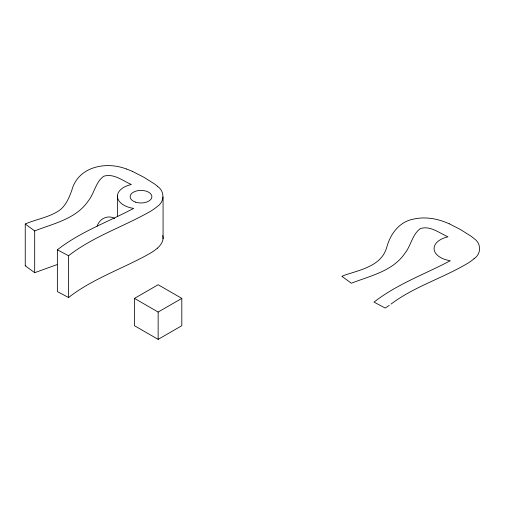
<?xml version="1.0" encoding="UTF-8"?>
<svg xmlns="http://www.w3.org/2000/svg" width="505" height="505" viewBox="0 0 505 505"><rect width="100%" height="100%" fill="white"/><g stroke="black" fill="none" stroke-linecap="round" stroke-linejoin="round"><path stroke-width="0.76" d="M126.326 168.986C106.157 161.12 78.237 166.473 71.874 190.107C68.888 198.446 65.17 207.448 56.989 211.923C48 217.232 37.572 219.145 27.927 222.894A45.879 26.487 0 0 0 25.25 224.018L34.681 230.911C53.549 223.513 75.933 218.955 88.135 201.135C94.321 193.522 95.521 182.217 103.689 176.258C113.53 173.07 122.677 180.721 131.325 184.514A21.791 12.581 0 0 0 117.45 196.95A21.791 12.581 0 0 0 133.661 208.407C108.076 221.922 80.371 231.814 57.362 249.805L57.362 291.581L68.56 297.521L68.56 255.745C93.318 236.391 123.637 226.72 150.648 211.229A65.568 37.856 0 0 0 157.377 206.431C164.605 201.76 164.8 191.225 157.617 186.452M157.333 248.189C160.931 245.196 164.188 240.481 162.761 235.601M387.183 245.897C390.782 233.398 399.79 221.67 413.166 219.195C423.032 216.834 433.479 217.977 442.986 221.304A67.203 38.797 0 0 1 449.33 223.841M386.981 246.421C382.19 265.914 360.696 269.714 344.58 275.212A45.879 26.487 0 0 0 341.904 276.342L351.341 283.229C370.203 275.837 392.593 271.273 404.789 253.459C410.982 245.847 412.181 234.535 420.343 228.582C430.184 225.388 439.331 233.045 447.985 236.832A21.791 12.581 0 0 0 434.104 249.274A21.791 12.581 0 0 0 450.321 260.731C424.73 274.247 397.025 284.132 374.016 302.123L385.22 308.063L389.273 305.342M97.111 226.152C99.479 218.81 107.59 214.575 114.66 218.4M473.987 258.737C481.297 254.129 481.448 243.53 474.271 238.77A57.608 33.261 0 0 0 471.064 236.22L460.598 229.611L449.336 223.835M391.034 304.086C414.188 286.613 442.544 278.249 467.308 263.547A65.568 37.856 0 0 0 474.031 258.756M68.56 297.521C93.318 278.173 123.63 268.483 150.648 253.005A65.568 37.856 0 0 0 157.377 248.207M134.481 298.392L158.141 284.725L181.806 298.392L181.806 325.712L158.141 339.373L134.481 325.712L134.481 298.392L158.141 312.052L181.806 298.392M25.25 224.018L25.25 265.794L34.681 272.687L56.945 264.652M132.682 171.511L143.938 177.287L154.416 183.896A57.608 33.261 0 0 1 157.623 186.446M57.362 249.805L68.56 255.745M163.071 196.937L163.071 238.714M158.141 312.052L158.141 339.373M117.419 196.016L117.419 216.512M34.681 230.911L34.681 272.687M25.25 265.794A45.879 26.487 0 0 1 25.837 265.535M126.338 168.973A67.203 38.797 0 0 1 132.676 171.517M135.567 202.133A10.883 6.281 0 0 0 151.891 196.691A10.883 6.281 0 0 0 135.567 191.25A10.883 6.281 0 0 0 135.567 202.133"/></g></svg>
